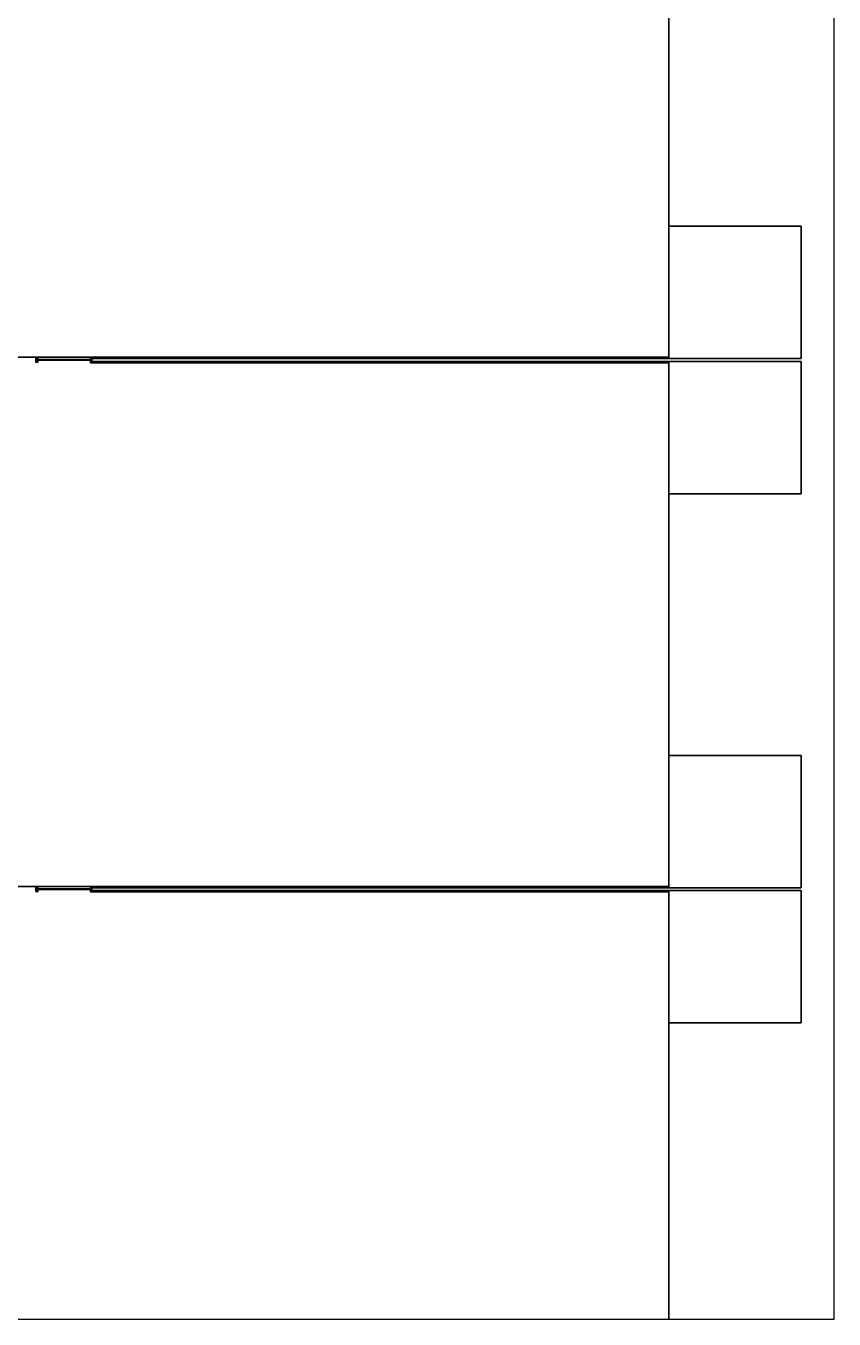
# Model space of a CAD drawing. Extents: x -11215 to 11250, y -11250 to 11250.
# Drawn here: x 5144 to 11250, y -11250 to -1475 of the extents above; entities that cross this region are included whole.
import ezdxf

# ---------------------------------------------------------------- set-up
doc = ezdxf.new("R2010")
doc.units = 0
doc.layers.get('0').update_dxf_attribs({"linetype": 'CONTINUOUS'})
doc.layers.add('CIF_ALUMINUM', color=7, linetype='CONTINUOUS')
doc.layers.add('CIF_NbWiring', color=7, linetype='CONTINUOUS')

# ---------------------------------------------------------------- blocks, each defined once
blk = doc.blocks.new('MS-Feeds_r')
at = {"layer": 'CIF_NbWiring'}
for points in [[(-5750, -11250), (4750, -11250), (4750, -8021), (381, -8021), (381, -8003), (-15, -8003), (-15, -8012.5), (-29, -8012.5), (-29, -7987.5), (-15, -7987.5), (-15, -7997), (381, -7997), (381, -7979), (-481.5, -7979)], [(-481.5, -7979), (4750, -7979), (4750, -4021), (381, -4021), (381, -4003), (-15, -4003), (-15, -4012.5), (-29, -4012.5), (-29, -3987.5), (-15, -3987.5), (-15, -3997), (381, -3997), (381, -3979), (-481.5, -3979)], [(-481.5, -3979), (4750, -3979), (4750, -21)], [(4750, -1011), (4750, -2989), (5750, -2989), (5750, -3989), (391, -3989), (391, -3999), (-17, -3999), (-17, -3989.5), (-29, -3989.5), (-29, -4010.5), (-17, -4010.5), (-17, -4001), (391, -4001), (391, -4011), (5750, -4011), (5750, -5011), (4750, -5011), (4750, -6989), (5750, -6989), (5750, -7989), (391, -7989), (391, -7999), (-17, -7999), (-17, -7989.5), (-29, -7989.5), (-29, -8010.5), (-17, -8010.5), (-17, -8001), (391, -8001), (391, -8011), (5750, -8011), (5750, -9011), (4750, -9011), (4750, -11250), (6000, -11250), (6000, 11250)]]:
    blk.add_lwpolyline(points, dxfattribs=at)
blk = doc.blocks.new('MS-Feeds')
at = {"layer": 'CIF_NbWiring'}
for points in [[(-29, -3989.5), (-17, -3989.5), (-17, -3999), (391, -3999), (391, -3989), (5750, -3989), (5750, -2989), (4750, -2989), (4750, -3979), (381, -3979), (381, -3997), (-15, -3997), (-15, -3987.5), (-29, -3987.5)], [(-29, -4012.5), (-15, -4012.5), (-15, -4003), (381, -4003), (381, -4021), (4750, -4021), (4750, -5011), (5750, -5011), (5750, -4011), (391, -4011), (391, -4001), (-17, -4001), (-17, -4010.5), (-29, -4010.5)], [(-29, -7989.5), (-17, -7989.5), (-17, -7999), (391, -7999), (391, -7989), (5750, -7989), (5750, -6989), (4750, -6989), (4750, -7979), (381, -7979), (381, -7997), (-15, -7997), (-15, -7987.5), (-29, -7987.5)], [(-29, -8012.5), (-15, -8012.5), (-15, -8003), (381, -8003), (381, -8021), (4750, -8021), (4750, -9011), (5750, -9011), (5750, -8011), (391, -8011), (391, -8001), (-17, -8001), (-17, -8010.5), (-29, -8010.5)]]:
    blk.add_lwpolyline(points, close=True, dxfattribs=at)

msp = doc.modelspace()

# ---------------------------------------------------------------- linework, layer by layer
at = {"layer": 'CIF_ALUMINUM'}
for points in [[(5216, -4017.5), (5236, -4017.5), (5236, -3982.5), (5216, -3982.5)], [(5216, -8017.5), (5236, -8017.5), (5236, -7982.5), (5216, -7982.5)]]:
    msp.add_lwpolyline(points, close=True, dxfattribs=at)
at = {"layer": 'CIF_NbWiring'}
for points in [[(10000, -3989), (11000, -3989), (11000, -2989), (10000, -2989)], [(10000, -5011), (11000, -5011), (11000, -4011), (10000, -4011)], [(10000, -7989), (11000, -7989), (11000, -6989), (10000, -6989)], [(10000, -9011), (11000, -9011), (11000, -8011), (10000, -8011)]]:
    msp.add_lwpolyline(points, close=True, dxfattribs=at)
for points, const_width in [([(5221, -3988.5), (5234, -3988.5), (5234, -3998), (5641, -3998)], 2), ([(5221, -4011.5), (5234, -4011.5), (5234, -4002), (5641, -4002)], 2), ([(5636, -3999), (5636, -3984), (10005, -3984)], 10), ([(5636, -4001), (5636, -4016), (10005, -4016)], 10), ([(5221, -7988.5), (5234, -7988.5), (5234, -7998), (5641, -7998)], 2), ([(5221, -8011.5), (5234, -8011.5), (5234, -8002), (5641, -8002)], 2), ([(5636, -7999), (5636, -7984), (10005, -7984)], 10), ([(5636, -8001), (5636, -8016), (10005, -8016)], 10)]:
    msp.add_lwpolyline(points, dxfattribs=dict(at, const_width=const_width))

# ---------------------------------------------------------------- block references
for name in ['MS-Feeds_r', 'MS-Feeds']:
    msp.add_blockref(name, (5250, 0))

doc.saveas('drawing.dxf')
